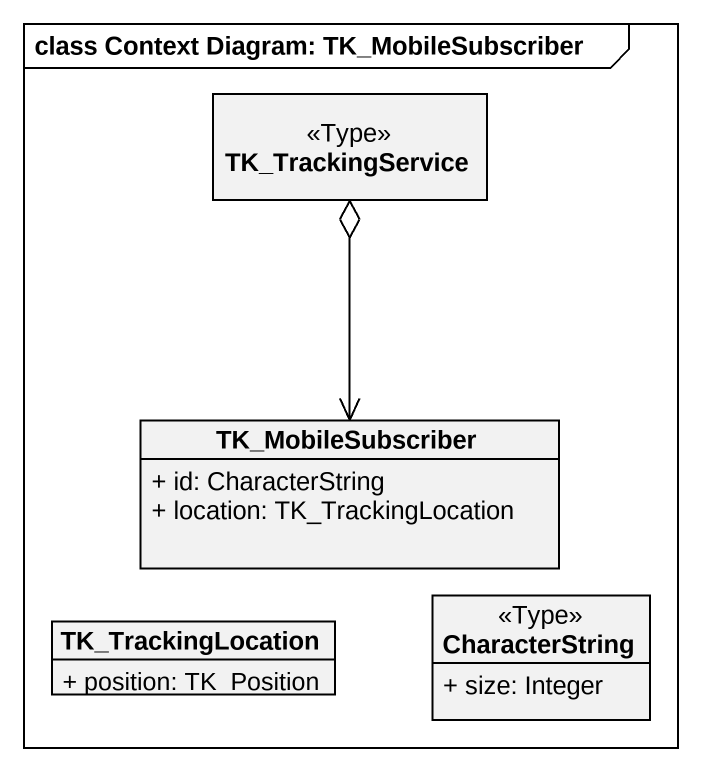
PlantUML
@startuml
mainframe class Context Diagram: TK_MobileSubscriber
hide circle
hide empty members
skinparam classAttributeIconSize 0
class TK_TrackingService <<Type>>
class TK_MobileSubscriber {
  + id: CharacterString
  + location: TK_TrackingLocation
}
class TK_TrackingLocation {
  + position: TK_Position
}
class CharacterString <<Type>> {
  + size: Integer
}
TK_MobileSubscriber <-up-o TK_TrackingService
@enduml
